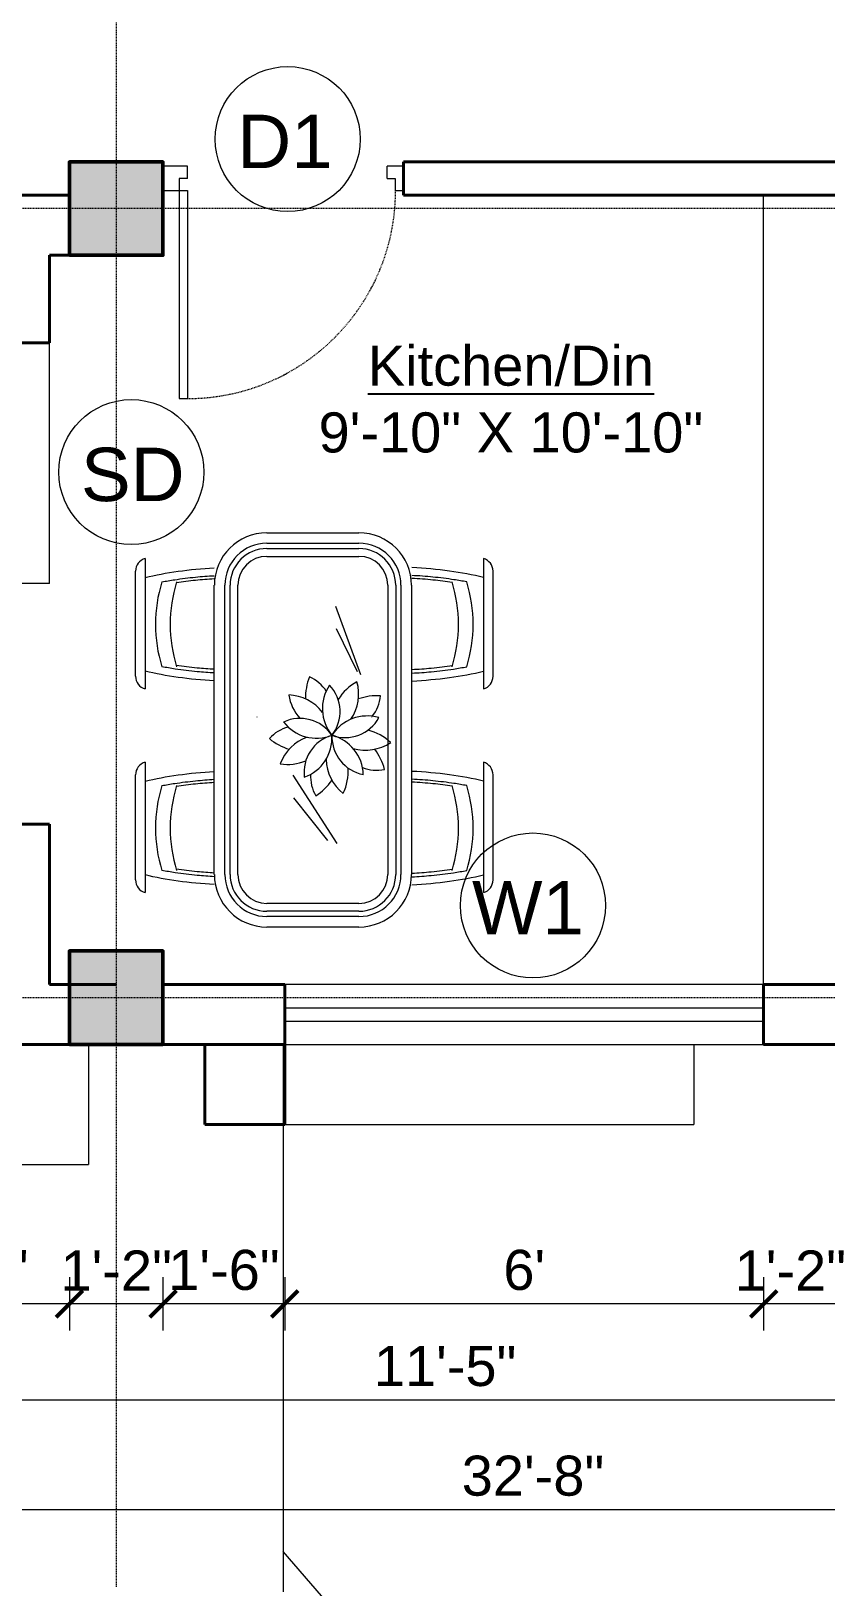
# Model space of a CAD drawing. Header units: inches. Extents: x 136316 to 155547, y -21384 to -17606.
# Drawn here: x 149675.9 to 149794.9, y -19838 to -19604.9 of the extents above; entities that cross this region are included whole.
import ezdxf

# ---------------------------------------------------------------- set-up
doc = ezdxf.new("R2010")
doc.units = ezdxf.units.IN
doc.header["$LTSCALE"] = 0.5
doc.header["$MEASUREMENT"] = 0
doc.header["$PDMODE"] = 66
doc.linetypes.add('CENTER', pattern=[2, 1.25, -0.25, 0.25, -0.25])
doc.linetypes.add('HIDDEN', pattern=[0.375, 0.25, -0.125])
for name, color, linetype, lineweight in [('Annotate-Lite.w', 177, 'Continuous', 9), ('Annotations-Bold.w', 177, 'Continuous', 13), ('C-COLUMN', 1, 'Continuous', 50), ('DIM 1-100', 4, 'Continuous', 13), ('Door-Window.w', 4, 'Continuous', 15), ('F-FURNITURE', 30, 'Continuous', 13), ('PARAPET', 50, 'Continuous', 13), ('TEXT', 220, 'Continuous', 9), ('wall', 1, 'Continuous', 40), ('window', 4, 'Continuous', 13)]:
    doc.layers.add(name, color=color, linetype=linetype, lineweight=lineweight)
doc.styles.add('arial.', font='arial.ttf')
doc.styles.add('gaurav', font='arial.ttf')
doc.styles.get("Standard").update_dxf_attribs({"font": 'arial.ttf'})
doc.dimstyles.new('1 by 96', dxfattribs={"dimtxt": 6, "dimasz": 4, "dimexe": 4, "dimexo": 4, "dimgap": 2, "dimtad": 1, "dimdec": 0, "dimzin": 0, "dimdsep": 46, "dimlunit": 4, "dimtxsty": 'Standard', "dimblk": 'ARCHTICK', "dimcen": 0, "dimdle": 4, "dimadec": 0, "dimazin": 0, "dimtfac": 1, "dimtdec": 0, "dimtix": 1, "dimtofl": 0, "dimtmove": 1, "dimatfit": 3, "dimldrblk": 'ARCHTICK', "dimfxl": 4, "dimfxlon": 1, "dimtolj": 1, "dimtzin": 0, "dimlwd": -1, "dimlwe": -1, "dimarcsym": 0})

# ---------------------------------------------------------------- blocks, each defined once
blk = doc.blocks.new('_ArchTick')
at = {"color": 0, "linetype": 'ByBlock', "const_width": 0.15}
blk.add_lwpolyline([(-0.5, -0.5), (0.5, 0.5)], dxfattribs=at)
blk = doc.blocks.new('*D278')
at = {"layer": 'Defpoints', "color": 0, "transparency": 16777216}
for p in [(149681.62, -19742.73), (149520.97, -19756.73), (149681.62, -19756.73)]:
    blk.add_point(p, dxfattribs=at)
at = {"layer": 'DIM 1-100', "color": 0, "transparency": 16777216}
for p, q in [((149520.97, -19738.73), (149520.97, -19760.73)), ((149524.97, -19742.73), (149516.97, -19742.73)), ((149524.97, -19756.73), (149516.97, -19756.73))]:
    blk.add_line(p, q, dxfattribs=at)
at = {"layer": 'DIM 1-100', "color": 0, "transparency": 16777216, "xscale": 4, "yscale": 4, "zscale": 4}
for p, rotation in [((149520.97, -19742.73), 90), ((149520.97, -19756.73), 270)]:
    blk.add_blockref('_ArchTick', p, dxfattribs=dict(at, rotation=rotation))
at = {"layer": 'DIM 1-100', "color": 0, "transparency": 16777216, "insert": (149515.91, -19749.73), "char_height": 6, "attachment_point": 5, "rotation": 90}
blk.add_mtext('\\A1;1\'-2"', dxfattribs=at)
blk = doc.blocks.new('*D279')
at = {"layer": 'Defpoints', "color": 0, "transparency": 16777216}
for p in [(149554.97, -19631.5), (149502.97, -19749.73), (149688.62, -19749.73)]:
    blk.add_point(p, dxfattribs=at)
at = {"layer": 'DIM 1-100', "color": 0, "transparency": 16777216}
for p, q in [((149502.97, -19627.5), (149502.97, -19753.73)), ((149506.97, -19631.5), (149498.97, -19631.5)), ((149506.97, -19749.73), (149498.97, -19749.73))]:
    blk.add_line(p, q, dxfattribs=at)
at = {"layer": 'DIM 1-100', "color": 0, "transparency": 16777216, "xscale": 4, "yscale": 4, "zscale": 4}
for p, rotation in [((149502.97, -19631.5), 90), ((149502.97, -19749.73), 270)]:
    blk.add_blockref('_ArchTick', p, dxfattribs=dict(at, rotation=rotation))
at = {"layer": 'DIM 1-100', "color": 0, "transparency": 16777216, "insert": (149497.91, -19690.61), "char_height": 6, "attachment_point": 5, "rotation": 90}
blk.add_mtext('\\A1;9\'-10"', dxfattribs=at)
blk = doc.blocks.new('*D281')
at = {"layer": 'Defpoints', "color": 0, "transparency": 16777216}
for p in [(149520.97, -19723.73), (149669.62, -19723.73), (149681.62, -19756.73)]:
    blk.add_point(p, dxfattribs=at)
at = {"layer": 'DIM 1-100', "color": 0, "transparency": 16777216}
for p, q in [((149520.97, -19760.73), (149520.97, -19719.73)), ((149524.97, -19723.73), (149516.97, -19723.73)), ((149524.97, -19756.73), (149516.97, -19756.73))]:
    blk.add_line(p, q, dxfattribs=at)
at = {"layer": 'DIM 1-100', "color": 0, "transparency": 16777216, "xscale": 4, "yscale": 4, "zscale": 4}
for p, rotation in [((149520.97, -19723.73), 90), ((149520.97, -19756.73), 270)]:
    blk.add_blockref('_ArchTick', p, dxfattribs=dict(at, rotation=rotation))
at = {"layer": 'DIM 1-100', "color": 0, "transparency": 16777216, "insert": (149515.91, -19737.28), "char_height": 6, "attachment_point": 5, "rotation": 90}
blk.add_mtext('\\A1;2\'-9"', dxfattribs=at)
blk = doc.blocks.new('*D282')
at = {"layer": 'Defpoints', "color": 0, "transparency": 16777216}
for p in [(149520.97, -19629.5), (149681.62, -19629.5), (149669.62, -19651.61)]:
    blk.add_point(p, dxfattribs=at)
at = {"layer": 'DIM 1-100', "color": 0, "transparency": 16777216}
for p, q in [((149520.97, -19655.61), (149520.97, -19625.5)), ((149524.97, -19629.5), (149516.97, -19629.5)), ((149524.97, -19651.61), (149516.97, -19651.61))]:
    blk.add_line(p, q, dxfattribs=at)
at = {"layer": 'DIM 1-100', "color": 0, "transparency": 16777216, "xscale": 4, "yscale": 4, "zscale": 4}
for p, rotation in [((149520.97, -19629.5), 90), ((149520.97, -19651.61), 270)]:
    blk.add_blockref('_ArchTick', p, dxfattribs=dict(at, rotation=rotation))
at = {"layer": 'DIM 1-100', "color": 0, "transparency": 16777216, "insert": (149515.91, -19643.43), "char_height": 6, "attachment_point": 5, "rotation": 90}
blk.add_mtext('\\A1;1\'-10"', dxfattribs=at)
blk = doc.blocks.new('*D313')
at = {"layer": 'Defpoints', "color": 0, "transparency": 16777216}
for p in [(149785.57, -19756.73), (149799.12, -19756.73), (149785.57, -19795.61)]:
    blk.add_point(p, dxfattribs=at)
at = {"layer": 'DIM 1-100', "color": 0, "transparency": 16777216}
for p, q in [((149785.57, -19791.61), (149785.57, -19799.61)), ((149799.12, -19791.61), (149799.12, -19799.61)), ((149803.12, -19795.61), (149781.57, -19795.61))]:
    blk.add_line(p, q, dxfattribs=at)
at = {"layer": 'DIM 1-100', "color": 0, "transparency": 16777216, "xscale": 4, "yscale": 4, "zscale": 4, "rotation": 180}
blk.add_blockref('_ArchTick', (149785.57, -19795.61), dxfattribs=at)
at = {"layer": 'DIM 1-100', "color": 0, "transparency": 16777216, "xscale": 4, "yscale": 4, "zscale": 4}
blk.add_blockref('_ArchTick', (149799.12, -19795.61), dxfattribs=at)
at = {"layer": 'DIM 1-100', "color": 0, "transparency": 16777216, "insert": (149789.57, -19790.6), "char_height": 6, "attachment_point": 5}
blk.add_mtext('\\A1;1\'-2"', dxfattribs=at)
blk = doc.blocks.new('*D314')
at = {"layer": 'Defpoints', "color": 0, "transparency": 16777216}
for p in [(149713.87, -19756.73), (149785.57, -19756.73), (149713.87, -19795.61)]:
    blk.add_point(p, dxfattribs=at)
at = {"layer": 'DIM 1-100', "color": 0, "transparency": 16777216}
for p, q in [((149713.87, -19791.61), (149713.87, -19799.61)), ((149785.57, -19791.61), (149785.57, -19799.61)), ((149789.57, -19795.61), (149709.87, -19795.61))]:
    blk.add_line(p, q, dxfattribs=at)
at = {"layer": 'DIM 1-100', "color": 0, "transparency": 16777216, "xscale": 4, "yscale": 4, "zscale": 4, "rotation": 180}
blk.add_blockref('_ArchTick', (149713.87, -19795.61), dxfattribs=at)
at = {"layer": 'DIM 1-100', "color": 0, "transparency": 16777216, "xscale": 4, "yscale": 4, "zscale": 4}
blk.add_blockref('_ArchTick', (149785.57, -19795.61), dxfattribs=at)
at = {"layer": 'DIM 1-100', "color": 0, "transparency": 16777216, "insert": (149749.72, -19790.55), "char_height": 6, "attachment_point": 5}
blk.add_mtext("\\A1;6'", dxfattribs=at)
blk = doc.blocks.new('*D315')
at = {"layer": 'Defpoints', "color": 0, "transparency": 16777216}
for p in [(149695.62, -19756.73), (149713.87, -19756.73), (149695.62, -19795.61)]:
    blk.add_point(p, dxfattribs=at)
at = {"layer": 'DIM 1-100', "color": 0, "transparency": 16777216}
for p, q in [((149695.62, -19791.61), (149695.62, -19799.61)), ((149713.87, -19791.61), (149713.87, -19799.61)), ((149717.87, -19795.61), (149691.62, -19795.61))]:
    blk.add_line(p, q, dxfattribs=at)
at = {"layer": 'DIM 1-100', "color": 0, "transparency": 16777216, "xscale": 4, "yscale": 4, "zscale": 4, "rotation": 180}
blk.add_blockref('_ArchTick', (149695.62, -19795.61), dxfattribs=at)
at = {"layer": 'DIM 1-100', "color": 0, "transparency": 16777216, "xscale": 4, "yscale": 4, "zscale": 4}
blk.add_blockref('_ArchTick', (149713.87, -19795.61), dxfattribs=at)
at = {"layer": 'DIM 1-100', "color": 0, "transparency": 16777216, "insert": (149704.75, -19790.55), "char_height": 6, "attachment_point": 5}
blk.add_mtext('\\A1;1\'-6"', dxfattribs=at)
blk = doc.blocks.new('*D316')
at = {"layer": 'Defpoints', "color": 0, "transparency": 16777216}
for p in [(149681.62, -19756.73), (149695.62, -19756.73), (149681.62, -19795.61)]:
    blk.add_point(p, dxfattribs=at)
at = {"layer": 'DIM 1-100', "color": 0, "transparency": 16777216}
for p, q in [((149681.62, -19791.61), (149681.62, -19799.61)), ((149695.62, -19791.61), (149695.62, -19799.61)), ((149699.62, -19795.61), (149677.62, -19795.61))]:
    blk.add_line(p, q, dxfattribs=at)
at = {"layer": 'DIM 1-100', "color": 0, "transparency": 16777216, "xscale": 4, "yscale": 4, "zscale": 4, "rotation": 180}
blk.add_blockref('_ArchTick', (149681.62, -19795.61), dxfattribs=at)
at = {"layer": 'DIM 1-100', "color": 0, "transparency": 16777216, "xscale": 4, "yscale": 4, "zscale": 4}
blk.add_blockref('_ArchTick', (149695.62, -19795.61), dxfattribs=at)
at = {"layer": 'DIM 1-100', "color": 0, "transparency": 16777216, "insert": (149688.62, -19790.6), "char_height": 6, "attachment_point": 5}
blk.add_mtext('\\A1;1\'-2"', dxfattribs=at)
blk = doc.blocks.new('*D317')
at = {"layer": 'Defpoints', "color": 0, "transparency": 16777216}
for p in [(149647.95, -19638.5), (149681.62, -19756.73), (149647.95, -19795.61)]:
    blk.add_point(p, dxfattribs=at)
at = {"layer": 'window', "color": 0, "transparency": 16777216}
for p, q in [((149647.95, -19791.61), (149647.95, -19799.61)), ((149681.62, -19791.61), (149681.62, -19799.61)), ((149685.62, -19795.61), (149643.95, -19795.61))]:
    blk.add_line(p, q, dxfattribs=at)
at = {"layer": 'window', "color": 0, "transparency": 16777216, "xscale": 4, "yscale": 4, "zscale": 4, "rotation": 180}
blk.add_blockref('_ArchTick', (149647.95, -19795.61), dxfattribs=at)
at = {"layer": 'window', "color": 0, "transparency": 16777216, "xscale": 4, "yscale": 4, "zscale": 4}
blk.add_blockref('_ArchTick', (149681.62, -19795.61), dxfattribs=at)
at = {"layer": 'window', "color": 0, "transparency": 16777216, "insert": (149664.79, -19790.55), "char_height": 6, "attachment_point": 5}
blk.add_mtext('\\A1;2\'-10"', dxfattribs=at)
blk = doc.blocks.new('*D324')
at = {"layer": 'Defpoints', "color": 0, "transparency": 16777216}
for p in [(149669.62, -19756.73), (149806.12, -19756.73), (149669.62, -19810.01)]:
    blk.add_point(p, dxfattribs=at)
at = {"layer": 'DIM 1-100', "color": 0, "transparency": 16777216}
for p, q in [((149669.62, -19806.01), (149669.62, -19814.01)), ((149806.12, -19806.01), (149806.12, -19814.01)), ((149810.12, -19810.01), (149665.62, -19810.01))]:
    blk.add_line(p, q, dxfattribs=at)
at = {"layer": 'DIM 1-100', "color": 0, "transparency": 16777216, "xscale": 4, "yscale": 4, "zscale": 4, "rotation": 180}
blk.add_blockref('_ArchTick', (149669.62, -19810.01), dxfattribs=at)
at = {"layer": 'DIM 1-100', "color": 0, "transparency": 16777216, "xscale": 4, "yscale": 4, "zscale": 4}
blk.add_blockref('_ArchTick', (149806.12, -19810.01), dxfattribs=at)
at = {"layer": 'DIM 1-100', "color": 0, "transparency": 16777216, "insert": (149737.87, -19804.95), "char_height": 6, "attachment_point": 5}
blk.add_mtext('\\A1;11\'-5"', dxfattribs=at)
blk = doc.blocks.new('*D253')
at = {"layer": 'Defpoints', "color": 0, "transparency": 16777216}
for p in [(149554.97, -19638.5), (149947.08, -19756.73), (149554.97, -19826.45)]:
    blk.add_point(p, dxfattribs=at)
at = {"layer": 'DIM 1-100', "color": 0, "transparency": 16777216}
for p, q in [((149554.97, -19822.45), (149554.97, -19830.45)), ((149947.08, -19822.45), (149947.08, -19830.45)), ((149951.08, -19826.45), (149550.97, -19826.45))]:
    blk.add_line(p, q, dxfattribs=at)
at = {"layer": 'DIM 1-100', "color": 0, "transparency": 16777216, "xscale": 4, "yscale": 4, "zscale": 4, "rotation": 180}
blk.add_blockref('_ArchTick', (149554.97, -19826.45), dxfattribs=at)
at = {"layer": 'DIM 1-100', "color": 0, "transparency": 16777216, "xscale": 4, "yscale": 4, "zscale": 4}
blk.add_blockref('_ArchTick', (149947.08, -19826.45), dxfattribs=at)
at = {"layer": 'DIM 1-100', "color": 0, "transparency": 16777216, "insert": (149751.03, -19821.38), "char_height": 6, "attachment_point": 5}
blk.add_mtext('\\A1;32\'-8"', dxfattribs=at)
blk = doc.blocks.new('3-0')
at = {"ltscale": 3}
for p, q in [((11063.05, 10097.68), (11065.97, 10099.9)), ((11065.97, 10099.9), (11066.71, 10098.92)), ((11063.05, 10097.68), (11064.53, 10095.73)), ((11065.25, 10097.81), (11066.71, 10098.92)), ((11065.99, 10096.84), (11065.25, 10097.81)), ((11065.99, 10096.84), (11064.53, 10095.73)), ((11085.5, 10074.13), (11110.32, 10092.96)), ((11111.05, 10091.97), (11110.32, 10092.96)), ((11086.24, 10073.15), (11111.05, 10091.97)), ((11086.24, 10073.15), (11085.5, 10074.13)), ((11084.04, 10073.02), (11082.57, 10071.91)), ((11082.57, 10071.91), (11084.79, 10068.98)), ((11084.04, 10073.02), (11084.78, 10072.04)), ((11084.78, 10072.04), (11086.24, 10073.15)), ((11087.72, 10071.2), (11086.24, 10073.15)), ((11084.79, 10068.98), (11087.72, 10071.2))]:
    blk.add_line(p, q, dxfattribs=at)
at = {"layer": 'Door-Window.w', "color": 9, "linetype": 'HIDDEN', "lineweight": 18}
blk.add_arc((11085.5, 10074.13), 31.16, 37.1906, 127.1465, dxfattribs=at)

msp = doc.modelspace()

# ---------------------------------------------------------------- hatches: boundary and pattern name
at = {"layer": 'C-COLUMN'}
h = msp.add_hatch(color=256, dxfattribs=at)
h.dxf.hatch_style = 1
h.paths.add_polyline_path([(149695.62, -19624.5), (149681.62, -19624.5), (149681.62, -19638.5), (149695.62, -19638.5)])
h = msp.add_hatch(color=256, dxfattribs=at)
h.dxf.hatch_style = 1
h.paths.add_polyline_path([(149695.62, -19742.73), (149681.62, -19742.73), (149681.62, -19756.73), (149695.62, -19756.73)])

# ---------------------------------------------------------------- linework, layer by layer
at = {"layer": 'Annotate-Lite.w', "ltscale": 0.005}
for centre in [(149714.3, -19621.09), (149690.88, -19670.98), (149751.02, -19735.91)]:
    msp.add_circle(centre, 10.86, dxfattribs=at)
at = {"layer": 'Annotations-Bold.w', "linetype": 'CENTER', "ltscale": 0.3}
for p, q in [((149688.62, -19391.25), (149688.62, -19838)), ((150032.2, -19631.5), (149471.98, -19631.5)), ((150032.2, -19749.73), (149471.98, -19749.73))]:
    msp.add_line(p, q, dxfattribs=at)
at = {"layer": 'C-COLUMN'}
for points in [[(149681.62, -19638.5), (149695.62, -19638.5), (149695.62, -19624.5), (149681.62, -19624.5)], [(149681.62, -19756.73), (149695.62, -19756.73), (149695.62, -19742.73), (149681.62, -19742.73)]]:
    msp.add_lwpolyline(points, close=True, dxfattribs=at)
at = {"layer": 'F-FURNITURE'}
for p, q in [((149785.57, -19747.73), (149785.57, -19629.5)), ((149711.18, -19680.07), (149724.96, -19680.07)), ((149711.18, -19681.64), (149724.96, -19681.64)), ((149692.94, -19683.93), (149692.94, -19703.46)), ((149711.18, -19682.43), (149724.96, -19682.43)), ((149711.18, -19683.61), (149724.96, -19683.61)), ((149743.62, -19683.93), (149743.62, -19703.46)), ((149691.52, -19701.57), (149691.52, -19685.82)), ((149745.04, -19701.57), (149745.04, -19685.82)), ((149703.3, -19731.27), (149703.3, -19687.94)), ((149704.88, -19731.27), (149704.88, -19687.94)), ((149705.67, -19731.27), (149705.67, -19687.94)), ((149706.85, -19731.27), (149706.85, -19687.94)), ((149729.29, -19687.94), (149729.29, -19731.27)), ((149730.47, -19687.94), (149730.47, -19731.27)), ((149731.26, -19687.94), (149731.26, -19731.27)), ((149732.83, -19687.94), (149732.83, -19731.27)), ((149725.23, -19701.37), (149721.5, -19691.1)), ((149724.73, -19700.89), (149721.62, -19694.48)), ((149709.67, -19707.64), (149709.67, -19707.7)), ((149726.82, -19707.64), (149726.82, -19707.7)), ((149692.94, -19714.44), (149692.94, -19733.97)), ((149743.62, -19714.44), (149743.62, -19733.97)), ((149691.52, -19732.08), (149691.52, -19716.34)), ((149721.71, -19726.65), (149715.11, -19716.38)), ((149745.04, -19732.08), (149745.04, -19716.34)), ((149720.29, -19726.17), (149715.23, -19719.76)), ((149724.96, -19735.6), (149711.18, -19735.6)), ((149724.96, -19736.78), (149711.18, -19736.78)), ((149724.96, -19737.57), (149711.18, -19737.57)), ((149724.96, -19739.15), (149711.18, -19739.15))]:
    msp.add_line(p, q, dxfattribs=at)
for centre, radius, start, end in [((149711.18, -19687.94), 7.87, 90, 180), ((149711.18, -19687.94), 6.3, 90, 180), ((149724.96, -19687.94), 7.87, 0, 90), ((149724.96, -19687.94), 6.3, 0, 90), ((149693.49, -19685.82), 1.97, 106.1914, 180), ((149711.18, -19687.94), 5.51, 90, 180), ((149711.18, -19687.94), 4.33, 90, 180), ((149724.96, -19687.94), 5.51, 0, 90), ((149724.96, -19687.94), 4.33, 0, 90), ((149743.07, -19685.82), 1.97, 0, 73.8086), ((149715.87, -19693.79), 21.38, 162.7033, 197.2967), ((149718.08, -19693.79), 21.38, 162.7033, 197.2967), ((149718.49, -19693.79), 21.38, 342.7033, 17.2967), ((149720.69, -19693.79), 21.38, 342.7033, 17.2967), ((149693.49, -19701.57), 1.97, 180, 253.8086), ((149743.07, -19701.57), 1.97, 286.1914, 0), ((149693.49, -19716.34), 1.97, 106.1914, 180), ((149743.07, -19716.34), 1.97, 0, 73.8086), ((149715.87, -19724.31), 21.38, 162.7033, 197.2967), ((149718.08, -19724.31), 21.38, 162.7033, 197.2967), ((149718.49, -19724.31), 21.38, 342.7033, 17.2967), ((149720.69, -19724.31), 21.38, 342.7033, 17.2967), ((149693.49, -19732.08), 1.97, 180, 253.8086), ((149711.18, -19731.27), 7.87, 180, 270), ((149711.18, -19731.27), 6.3, 180, 270), ((149711.18, -19731.27), 5.51, 180, 270), ((149711.18, -19731.27), 4.33, 180, 270), ((149724.96, -19731.27), 7.87, 270, 0), ((149724.96, -19731.27), 6.3, 270, 0), ((149724.96, -19731.27), 5.51, 270, 0), ((149724.96, -19731.27), 4.33, 270, 0), ((149743.07, -19732.08), 1.97, 286.1914, 0)]:
    msp.add_arc(centre, radius, start, end, dxfattribs=at)
at = {"layer": 'F-FURNITURE', "linetype": 'ByBlock'}
for centre, radius, start, end in [((149726.13, -19704.92), 9.18, 159.2105, 180.3514), ((149715.25, -19706.89), 5.72, 32.5086, 66.2476), ((149728.15, -19708.9), 7.38, 118.1301, 148.4931), ((149718.11, -19704.22), 6.81, 326.1324, 15.6013), ((149714.16, -19711.18), 6.81, 38.1324, 87.6013), ((149721.71, -19703.08), 7.38, 190.1301, 220.4932), ((149725.76, -19706.43), 6.27, 145.7761, 219.5159), ((149716.36, -19706.86), 5.78, 322.0447, 43.2473), ((149727.76, -19713.67), 9.18, 87.2105, 108.3514), ((149722.52, -19703.93), 5.72, 320.5086, 354.2476), ((149715.82, -19714.72), 5.72, 104.5086, 138.2476), ((149716.13, -19713.66), 5.78, 34.0447, 115.2473), ((149718.62, -19704.58), 6.27, 217.7761, 291.5159), ((149726.21, -19713.79), 6.27, 73.7761, 147.5159), ((149722.9, -19704.98), 5.78, 250.0447, 331.2473), ((149724.6, -19716.82), 7.38, 46.1301, 76.4931), ((149717.3, -19703.76), 9.18, 231.2105, 252.3514), ((149719.55, -19717.08), 6.81, 110.1324, 159.6013), ((149722.52, -19715.98), 5.78, 106.0447, 187.2473), ((149714.66, -19710.8), 6.27, 289.7761, 3.5159), ((149726.7, -19710.62), 5.78, 178.0447, 259.2473), ((149719.35, -19716.49), 6.27, 1.7761, 75.5159), ((149725.95, -19705.83), 6.81, 254.1324, 303.6013), ((149714.18, -19707.4), 7.38, 262.1301, 292.4931), ((149726.84, -19713.78), 6.81, 182.1324, 231.6013), ((149719.94, -19717.93), 9.18, 15.2105, 36.3514), ((149723.44, -19716.6), 5.72, 176.5086, 210.2476), ((149715.97, -19715.89), 7.38, 334.1301, 4.4931), ((149727.58, -19709.94), 5.72, 248.5086, 282.2476), ((149713.47, -19711.81), 9.18, 303.2105, 324.3514)]:
    msp.add_arc(centre, radius, start, end, dxfattribs=at)
at = {"layer": 'F-FURNITURE', "extrusion": (0, 0, -1)}
for centre, start_param, end_param in [((149707.25, -19693.79), 4.099527, 4.553045), ((149707.25, -19693.79), 1.730141, 2.183659), ((149707.25, -19724.31), 4.099527, 4.553045), ((149707.25, -19724.31), 1.730141, 2.183659)]:
    msp.add_ellipse(centre, major_axis=(24.87, 0), ratio=0.345133, start_param=start_param, end_param=end_param, dxfattribs=at)
at = {"layer": 'F-FURNITURE'}
for centre, start_param, end_param in [((149729.31, -19693.79), 4.099527, 4.56758), ((149729.31, -19693.79), 7.99879, 8.466844), ((149729.31, -19724.31), 4.099527, 4.56758), ((149729.31, -19724.31), 7.99879, 8.466844)]:
    msp.add_ellipse(centre, major_axis=(-24.87, 0), ratio=0.345133, start_param=start_param, end_param=end_param, dxfattribs=at)
for points, knots in [([(149695.46, -19687.43), (149696.08, -19687.32), (149696.72, -19687.21), (149698.39, -19686.95), (149699.44, -19686.82), (149701.43, -19686.62), (149702.36, -19686.55), (149703.3, -19686.5)], [4.2084563, 4.2084563, 4.2084563, 4.2084563, 4.2962292, 4.2962292, 4.433179, 4.433179, 4.5503345, 4.5503345, 4.5503345, 4.5503345]), ([(149741.1, -19687.43), (149740.48, -19687.32), (149739.84, -19687.21), (149738.17, -19686.95), (149737.12, -19686.82), (149735.02, -19686.61), (149733.97, -19686.53), (149732.9, -19686.48)], [4.2084563, 4.2084563, 4.2084563, 4.2084563, 4.2962292, 4.2962292, 4.433179, 4.433179, 4.5651263, 4.5651263, 4.5651263, 4.5651263]), ([(149697.64, -19687.51), (149698.57, -19687.37), (149699.53, -19687.25), (149701.43, -19687.06), (149702.36, -19686.99), (149703.3, -19686.94)], [4.3081151, 4.3081151, 4.3081151, 4.3081151, 4.433179, 4.433179, 4.5503345, 4.5503345, 4.5503345, 4.5503345]), ([(149738.92, -19687.51), (149737.99, -19687.37), (149737.03, -19687.25), (149735.02, -19687.05), (149733.97, -19686.97), (149732.9, -19686.92)], [4.3081151, 4.3081151, 4.3081151, 4.3081151, 4.433179, 4.433179, 4.5651263, 4.5651263, 4.5651263, 4.5651263]), ([(149703.3, -19701.08), (149702.45, -19701.03), (149701.6, -19700.97), (149699.63, -19700.78), (149698.53, -19700.65), (149696.78, -19700.38), (149696.11, -19700.27), (149695.46, -19700.15)], [8.0160361, 8.0160361, 8.0160361, 8.0160361, 8.1227425, 8.1227425, 8.2664644, 8.2664644, 8.3579144, 8.3579144, 8.3579144, 8.3579144]), ([(149703.3, -19700.53), (149702.45, -19700.48), (149701.6, -19700.42), (149699.68, -19700.24), (149698.63, -19700.11), (149697.6, -19699.96)], [8.0160361, 8.0160361, 8.0160361, 8.0160361, 8.1227425, 8.1227425, 8.2598231, 8.2598231, 8.2598231, 8.2598231]), ([(149732.9, -19700.55), (149733.88, -19700.5), (149734.85, -19700.43), (149736.88, -19700.24), (149737.94, -19700.11), (149738.96, -19699.96)], [8.0012444, 8.0012444, 8.0012444, 8.0012444, 8.1227425, 8.1227425, 8.2598231, 8.2598231, 8.2598231, 8.2598231]), ([(149732.9, -19701.1), (149733.88, -19701.05), (149734.85, -19700.98), (149736.93, -19700.78), (149738.04, -19700.65), (149739.79, -19700.38), (149740.45, -19700.27), (149741.1, -19700.15)], [8.0012444, 8.0012444, 8.0012444, 8.0012444, 8.1227425, 8.1227425, 8.2664644, 8.2664644, 8.3579144, 8.3579144, 8.3579144, 8.3579144]), ([(149695.46, -19717.95), (149696.08, -19717.83), (149696.72, -19717.72), (149698.39, -19717.47), (149699.44, -19717.34), (149701.43, -19717.14), (149702.36, -19717.07), (149703.3, -19717.01)], [4.2084563, 4.2084563, 4.2084563, 4.2084563, 4.2962292, 4.2962292, 4.433179, 4.433179, 4.5503345, 4.5503345, 4.5503345, 4.5503345]), ([(149697.64, -19718.02), (149698.57, -19717.88), (149699.53, -19717.77), (149701.43, -19717.58), (149702.36, -19717.51), (149703.3, -19717.45)], [4.3081151, 4.3081151, 4.3081151, 4.3081151, 4.433179, 4.433179, 4.5503345, 4.5503345, 4.5503345, 4.5503345]), ([(149741.1, -19717.95), (149740.48, -19717.83), (149739.84, -19717.72), (149738.17, -19717.47), (149737.12, -19717.34), (149735.02, -19717.13), (149733.97, -19717.05), (149732.9, -19716.99)], [4.2084563, 4.2084563, 4.2084563, 4.2084563, 4.2962292, 4.2962292, 4.433179, 4.433179, 4.5651263, 4.5651263, 4.5651263, 4.5651263]), ([(149738.92, -19718.02), (149737.99, -19717.88), (149737.03, -19717.77), (149735.02, -19717.57), (149733.97, -19717.49), (149732.9, -19717.43)], [4.3081151, 4.3081151, 4.3081151, 4.3081151, 4.433179, 4.433179, 4.5651263, 4.5651263, 4.5651263, 4.5651263]), ([(149703.3, -19731.6), (149702.45, -19731.55), (149701.6, -19731.48), (149699.63, -19731.3), (149698.53, -19731.16), (149696.78, -19730.9), (149696.11, -19730.79), (149695.46, -19730.66)], [8.0160361, 8.0160361, 8.0160361, 8.0160361, 8.1227425, 8.1227425, 8.2664644, 8.2664644, 8.3579144, 8.3579144, 8.3579144, 8.3579144]), ([(149703.3, -19731.05), (149702.45, -19731), (149701.6, -19730.93), (149699.68, -19730.75), (149698.63, -19730.62), (149697.6, -19730.47)], [8.0160361, 8.0160361, 8.0160361, 8.0160361, 8.1227425, 8.1227425, 8.2598231, 8.2598231, 8.2598231, 8.2598231]), ([(149732.9, -19731.07), (149733.88, -19731.02), (149734.85, -19730.95), (149736.88, -19730.75), (149737.94, -19730.62), (149738.96, -19730.47)], [8.0012444, 8.0012444, 8.0012444, 8.0012444, 8.1227425, 8.1227425, 8.2598231, 8.2598231, 8.2598231, 8.2598231]), ([(149732.9, -19731.62), (149733.88, -19731.57), (149734.85, -19731.5), (149736.93, -19731.3), (149738.04, -19731.16), (149739.79, -19730.9), (149740.45, -19730.79), (149741.1, -19730.66)], [8.0012444, 8.0012444, 8.0012444, 8.0012444, 8.1227425, 8.1227425, 8.2664644, 8.2664644, 8.3579144, 8.3579144, 8.3579144, 8.3579144])]:
    msp.add_open_spline(points, degree=3, knots=knots, dxfattribs=at)
at = {"layer": 'PARAPET', "ltscale": 100}
for p, q in [((149684.45, -19756.73), (149684.45, -19774.73)), ((149775.12, -19756.73), (149775.12, -19768.73)), ((149713.87, -19768.73), (149775.12, -19768.73)), ((149532.64, -19774.73), (149684.45, -19774.73))]:
    msp.add_line(p, q, dxfattribs=at)
at = {"layer": 'TEXT'}
for points in [[(149713.62, -19756.73), (149713.62, -19838.76)], [(149713.62, -19855.83), (149713.62, -19862.97), (149726.71, -19847.83), (149713.62, -19832.69)]]:
    msp.add_lwpolyline(points, dxfattribs=at)
at = {"layer": 'wall'}
for p, q in [((149731.62, -19624.5), (149799.12, -19624.5)), ((149731.62, -19624.5), (149731.62, -19629.5)), ((149681.62, -19629.5), (149669.62, -19629.5)), ((149731.62, -19629.5), (149799.12, -19629.5)), ((149678.62, -19638.5), (149678.62, -19651.61)), ((149681.62, -19638.5), (149678.62, -19638.5)), ((149669.62, -19651.61), (149678.62, -19651.61)), ((149669.62, -19723.73), (149678.62, -19723.73)), ((149678.62, -19723.73), (149678.62, -19747.73)), ((149678.62, -19747.73), (149688.62, -19747.73)), ((149695.62, -19747.73), (149713.85, -19747.73)), ((149713.85, -19747.73), (149713.85, -19756.73)), ((149785.57, -19747.73), (149799.12, -19747.73)), ((149785.57, -19747.73), (149785.57, -19756.73)), ((149669.62, -19756.73), (149688.62, -19756.73)), ((149695.62, -19756.73), (149713.85, -19756.73)), ((149701.87, -19768.73), (149701.87, -19756.73)), ((149713.87, -19768.73), (149713.87, -19756.73)), ((149785.57, -19756.73), (149799.12, -19756.73)), ((149713.87, -19768.73), (149701.87, -19768.73))]:
    msp.add_line(p, q, dxfattribs=at)
at = {"layer": 'window'}
for p, q in [((149678.62, -19687.67), (149678.62, -19651.61)), ((149678.62, -19687.67), (149669.62, -19687.67)), ((149785.57, -19747.73), (149713.85, -19747.73)), ((149713.85, -19751.23), (149785.57, -19751.23)), ((149713.85, -19753.23), (149785.57, -19753.23)), ((149713.85, -19756.73), (149785.57, -19756.73))]:
    msp.add_line(p, q, dxfattribs=at)

# ---------------------------------------------------------------- block references
at = {"layer": 'Door-Window.w', "linetype": 'ByBlock', "xscale": 0.9997912369827213, "yscale": 0.9997912369827213, "zscale": 0.9997912369827213, "rotation": 232.8094047884902}
msp.add_blockref('3-0', (148375.06, -4711.4), dxfattribs=at)

# ---------------------------------------------------------------- texts
at = {"layer": 'Annotate-Lite.w', "ltscale": 0.005, "char_height": 8, "attachment_point": 1, "style": 'gaurav'}
for s, insert in [('D1', (149706.75, -19617.44)), ('SD', (149683.33, -19667.33)), ('W1', (149741.9, -19732.26))]:
    msp.add_mtext_dynamic_manual_height_columns(s, width=8, gutter_width=100, heights=[0], dxfattribs=dict(at, insert=insert))
at = {"layer": 'TEXT', "lineweight": -2, "insert": (149747.72, -19660.08), "char_height": 6, "width": 127.5059, "attachment_point": 5, "style": 'arial.'}
msp.add_mtext('{\\LKitchen/Din\\P}9\'-10" X 10\'-10"', dxfattribs=at)

# ---------------------------------------------------------------- dimensions: what is measured, and where the dimension line sits
at = {"layer": 'DIM 1-100'}
for base, p1, p2, picture, middle in [((149520.97, -19629.5), (149669.62, -19651.61), (149681.62, -19629.5), '*D282', (149520.97, -19643.43)), ((149520.97, -19723.73), (149681.62, -19756.73), (149669.62, -19723.73), '*D281', (149520.97, -19737.28)), ((149520.97, -19756.73), (149681.62, -19742.73), (149681.62, -19756.73), '*D278', (149520.92, -19749.73))]:
    dim = msp.add_linear_dim(base=base, p1=p1, p2=p2, angle=90, dimstyle='1 by 96', dxfattribs=at)
    dim.commit()
    dim.dimension.update_dxf_attribs({"geometry": picture, "text_midpoint": middle, "dimtype": 160})
dim = msp.add_linear_dim(base=(149502.97, -19749.73), p1=(149554.97, -19631.5), p2=(149688.62, -19749.73), angle=90, dimstyle='1 by 96', dxfattribs=at)
dim.commit()
dim.dimension.update_dxf_attribs({"geometry": '*D279', "text_midpoint": (149497.91, -19690.61)})
for base, p1, p2, picture, middle in [((149554.97, -19826.45), (149947.08, -19756.73), (149554.97, -19638.5), '*D253', (149751.03, -19821.38)), ((149669.62434749, -19810.01150565), (149806.12434749, -19756.73025565), (149669.62434749, -19756.73025565), '*D324', (149737.87434749, -19804.94806773)), ((149713.87, -19795.61), (149785.57, -19756.73), (149713.87, -19756.73), '*D314', (149749.72, -19790.55))]:
    dim = msp.add_linear_dim(base=base, p1=p1, p2=p2, dimstyle='1 by 96', dxfattribs=at)
    dim.commit()
    dim.dimension.update_dxf_attribs({"geometry": picture, "text_midpoint": middle})
for base, p1, p2, picture, middle in [((149681.62, -19795.61), (149695.62, -19756.73), (149681.62, -19756.73), '*D316', (149688.62, -19795.61)), ((149695.62, -19795.61), (149713.87, -19756.73), (149695.62, -19756.73), '*D315', (149704.75, -19795.61)), ((149785.57, -19795.61), (149799.12, -19756.73), (149785.57, -19756.73), '*D313', (149789.57, -19795.61))]:
    dim = msp.add_linear_dim(base=base, p1=p1, p2=p2, dimstyle='1 by 96', dxfattribs=at)
    dim.commit()
    dim.dimension.update_dxf_attribs({"geometry": picture, "text_midpoint": middle, "dimtype": 160})
at = {"layer": 'window'}
dim = msp.add_linear_dim(base=(149647.95, -19795.61), p1=(149681.62, -19756.73), p2=(149647.95, -19638.5), dimstyle='1 by 96', dxfattribs=at)
dim.commit()
dim.dimension.update_dxf_attribs({"geometry": '*D317', "text_midpoint": (149664.79, -19790.55)})

doc.saveas('drawing.dxf')
